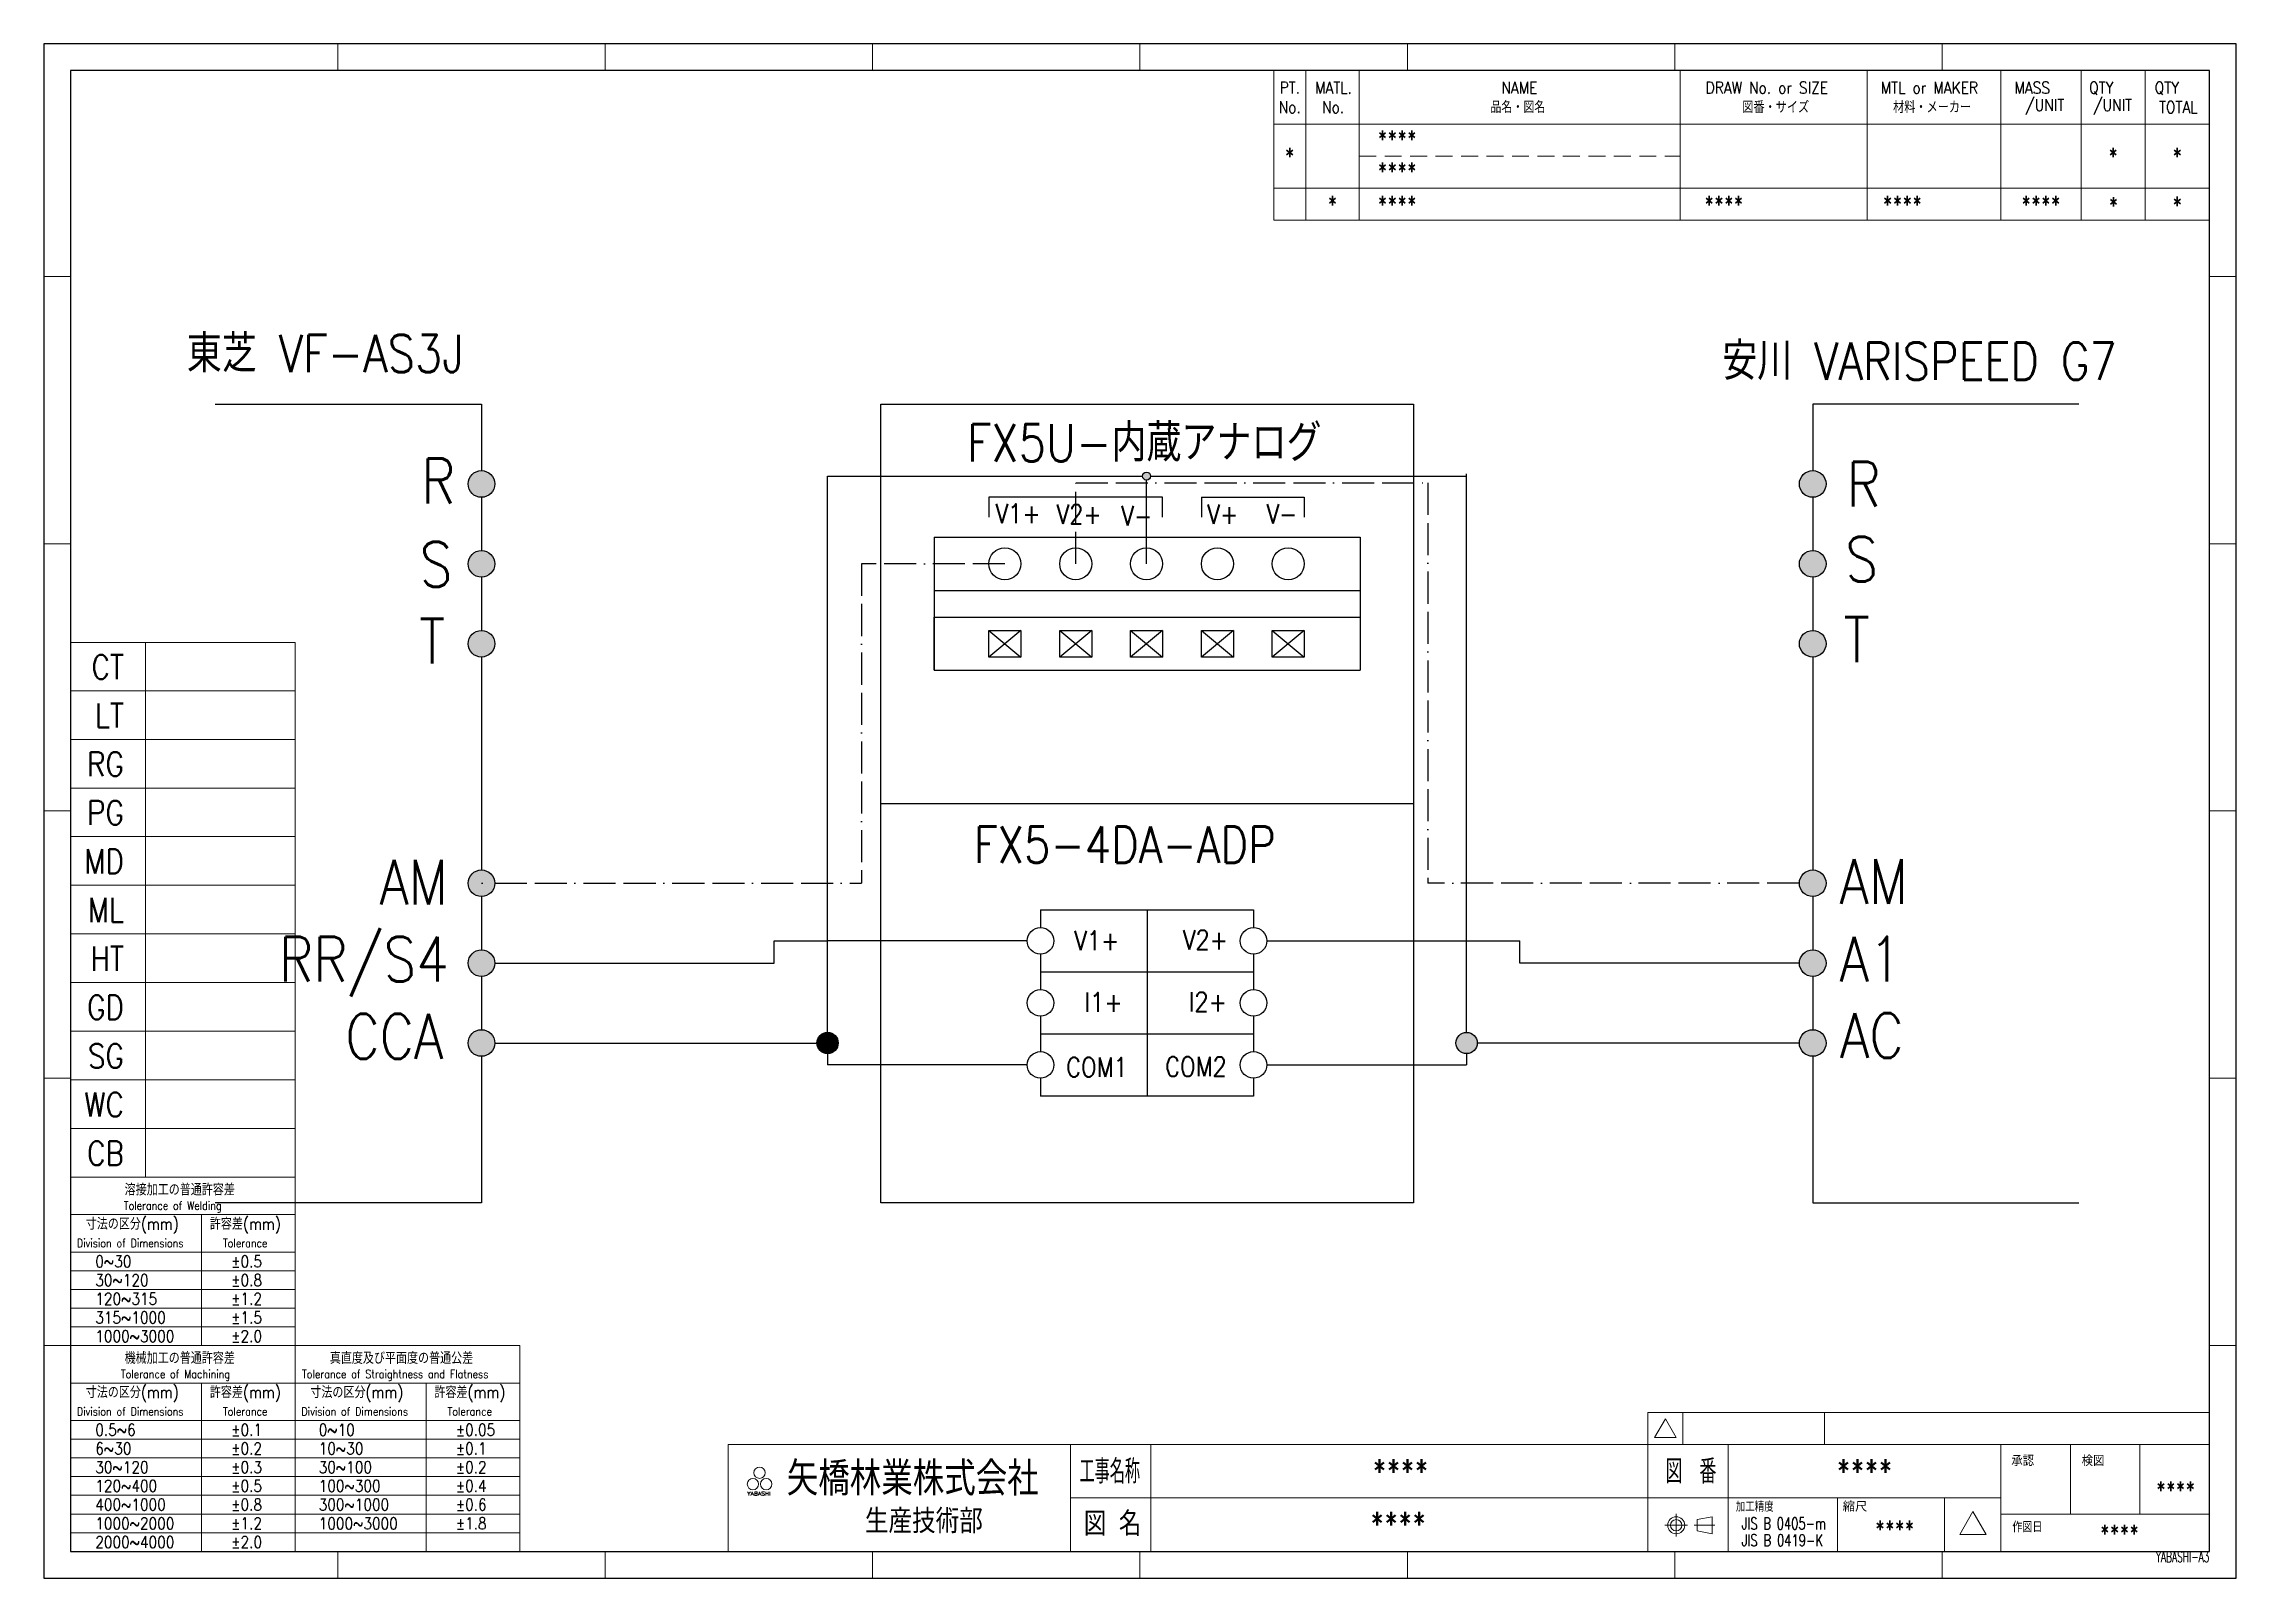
# Paper-space layout 'レイアウト' of a CAD drawing. Header units: millimetres. Extents: x 0 to 410, y 0 to 287.
# The model-space entities are those that its viewports show. They can reach past a viewport. Long polylines and large blocks are cut down to what shows.
import ezdxf
from ezdxf.enums import TextEntityAlignment as Align

# ---------------------------------------------------------------- set-up
doc = ezdxf.new("R2010")
doc.units = ezdxf.units.MM
doc.header["$LTSCALE"] = 0.5
for name, pattern in [('ACAD_ISO11W100', [33, 12, -3, 12, -3, 0, -3]), ('AM_ISO08W050', [18, 12, -1.5, 3, -1.5]), ('HIDDEN', [9.525, 6.35, -3.175])]:
    doc.linetypes.add(name, pattern=pattern)
for name, color, linetype, lineweight in [('Border', 4, 'Continuous', 20), ('CLine', 4, 'AM_ISO08W050', 9), ('List', 1, 'Continuous', 20), ('Text', 2, 'Continuous', 20)]:
    doc.layers.add(name, color=color, linetype=linetype, lineweight=lineweight)
doc.layers.add('VLine', color=5, linetype='Continuous', plot=False)
doc.styles.add('TEXT', font='romans.shx', dxfattribs={"width": 0.85, "bigfont": 'extfont2.shx'})

# ---------------------------------------------------------------- blocks, each defined once
blk = doc.blocks.new('0 枠\u3000BORDER (A3)')
at = {"layer": 'Border'}
for p, q in [((55, 282), (55, 287)), ((105, 282), (105, 287)), ((155, 282), (155, 287)), ((205, 282), (205, 287)), ((255, 282), (255, 287)), ((305, 282), (305, 287)), ((355, 282), (355, 287)), ((0, 243.5), (5, 243.5)), ((405, 243.5), (410, 243.5)), ((0, 193.5), (5, 193.5)), ((405, 193.5), (410, 193.5)), ((0, 143.5), (5, 143.5)), ((405, 143.5), (410, 143.5)), ((0, 93.5), (5, 93.5)), ((405, 93.5), (410, 93.5)), ((0, 43.5), (5, 43.5)), ((405, 43.5), (410, 43.5)), ((55, 0), (55, 5)), ((105, 0), (105, 5)), ((155, 0), (155, 5)), ((205, 0), (205, 5)), ((255, 0), (255, 5)), ((305, 0), (305, 5)), ((355, 0), (355, 5))]:
    blk.add_line(p, q, dxfattribs=at)
blk.add_lwpolyline([(5, 5), (405, 5), (405, 282), (5, 282)], close=True, dxfattribs=at)
at = {"layer": 'VLine'}
blk.add_lwpolyline([(0, 0), (410, 0), (410, 287), (0, 287)], close=True, dxfattribs=at)
at = {"layer": 'Border', "style": 'TEXT', "width": 0.564516}
blk.add_text('YABASHI-A3', height=2, dxfattribs=at).set_placement((395, 3), (405, 3), align=Align.FIT)
blk = doc.blocks.new('0 機械加工の許容差の表')
at = {"layer": 'Text'}
for points in [[(0, 38.5), (0, 31.5), (42, 31.5), (42, 38.5)], [(0, 31.5), (0, 24.5), (24.5, 24.5), (24.5, 31.5)], [(24.5, 31.5), (24.5, 24.5), (42, 24.5), (42, 31.5)], [(0, 24.5), (0, 21), (24.5, 21), (24.5, 24.5)], [(0, 21), (0, 17.5), (24.5, 17.5), (24.5, 21)], [(24.5, 24.5), (24.5, 21), (42, 21), (42, 24.5)], [(24.5, 21), (24.5, 17.5), (42, 17.5), (42, 21)], [(0, 17.5), (0, 14), (24.5, 14), (24.5, 17.5)], [(24.5, 17.5), (24.5, 14), (42, 14), (42, 17.5)], [(0, 14), (0, 10.5), (24.5, 10.5), (24.5, 14)], [(24.5, 14), (24.5, 10.5), (42, 10.5), (42, 14)], [(0, 10.5), (0, 7), (24.5, 7), (24.5, 10.5)], [(24.5, 10.5), (24.5, 7), (42, 7), (42, 10.5)], [(0, 7), (0, 3.5), (24.5, 3.5), (24.5, 7)], [(24.5, 7), (24.5, 3.5), (42, 3.5), (42, 7)], [(0, 3.5), (0, 0), (24.5, 0), (24.5, 3.5)], [(24.5, 3.5), (24.5, 0), (42, 0), (42, 3.5)]]:
    blk.add_lwpolyline(points, close=True, dxfattribs=at)
at = {"layer": 'Text', "attachment_point": 1, "style": 'TEXT'}
for s, width, insert, char_height in [('機械加工の普通許容差', 31.8935, (10.11, 37.28), 2.205), ('Tolerance of Machining', 32.5925, (9.41, 33.95), 1.54), ('寸法の区分(mm)', 34.4332, (2.84, 30.88), 2.205), ('許容差(mm)', 15.9454, (26.05, 30.88), 2.205), ('Division of Dimensions', 40.8212, (1.18, 26.95), 1.54), ('Tolerance', 13.5034, (28.5, 26.95), 1.54), ('0.5~6', 14.9232, (4.63, 23.85), 2.205), ('±0.1', 10.3116, (30.02, 23.85), 2.205), ('30~120', 14.9232, (4.63, 16.85), 2.205), ('6~30', 14.9232, (4.63, 20.35), 2.205), ('±0.2', 10.3116, (30.02, 20.35), 2.205), ('±0.3', 10.3116, (30.02, 16.85), 2.205), ('120~400', 14.9232, (4.63, 13.35), 2.205), ('±0.5', 10.3116, (30.02, 13.35), 2.205), ('400~1000', 14.9232, (4.63, 9.85), 2.205), ('±0.8', 10.3116, (30.02, 9.85), 2.205), ('1000~2000', 14.9232, (4.63, 6.35), 2.205), ('±1.2', 10.3116, (30.02, 6.35), 2.205), ('2000~4000', 14.9232, (4.63, 2.85), 2.205), ('±2.0', 10.3116, (30.02, 2.85), 2.205)]:
    blk.add_mtext_dynamic_manual_height_columns(s, width=width, gutter_width=15.75, heights=[0], dxfattribs=dict(at, insert=insert, char_height=char_height))
blk = doc.blocks.new('0 LIST (TITLE)')
at = {"layer": 'List'}
for p, q in [((-175, 0), (-175, -10)), ((-175, 0), (0, 0)), ((-169, 0), (-169, -10)), ((-159, 0), (-159, -10)), ((-99, 0), (-99, -10)), ((-64, 0), (-64, -10)), ((-39, 0), (-39, -10)), ((-24, 0), (-24, -10)), ((-12, 0), (-12, -10)), ((0, 0), (0, -10)), ((-175, -10), (0, -10))]:
    blk.add_line(p, q, dxfattribs=at)
at = {"layer": 'Text', "char_height": 2.23, "attachment_point": 1, "style": 'TEXT'}
for s, width, insert in [('PT.', 19.5752, (-173.89, -2.09)), ('MATL.', 19.5752, (-167.27, -2.09)), ('NAME', 19.5752, (-132.43, -2.09)), ('DRAW No. or SIZE', 35.9524, (-94.23, -2.09)), ('MTL or MAKER', 24.1986, (-61.47, -2.09)), ('MASS', 24.1986, (-36.47, -2.09)), ('QTY', 12.7341, (-22.5, -2.09)), ('QTY', 12.7341, (-10.24, -2.09))]:
    blk.add_mtext_dynamic_manual_height_columns(s, width=width, gutter_width=15.75, heights=[0], dxfattribs=dict(at, insert=insert))
at = {"layer": 'Text', "attachment_point": 1, "style": 'TEXT'}
for s, insert, char_height, width in [('No.', (-174.06, -5.73), 2.23, 4.0753), ('No.', (-165.95, -5.73), 2.23, 4.0753), ('品名・図名', (-134.47, -5.73), 2.2, 25.8883), ('図番・サイズ', (-87.36, -5.73), 2.23, 25.8883), ('材料・メーカー', (-59.15, -5.73), 2.23, 25.8883), ('/UNIT', (-34.47, -5.33), 2.23, 25.8883), ('/UNIT', (-21.77, -5.33), 2.23, 10.7292), ('TOTAL', (-9.43, -5.73), 2.23, 12.7292)]:
    blk.add_mtext(s, dxfattribs=dict(at, insert=insert, char_height=char_height, width=width))
blk = doc.blocks.new('0 LIST (PT.No)')
at = {"layer": 'List'}
for p, q in [((0, 0), (0, -12)), ((0, 0), (175, 0)), ((6, 0), (6, -12)), ((16, 0), (16, -12)), ((76, 0), (76, -12)), ((111, 0), (111, -12)), ((136, 0), (136, -12)), ((151, 0), (151, -12)), ((163, 0), (163, -12)), ((175, 0), (175, -12)), ((0, -12), (175, -12))]:
    blk.add_line(p, q, dxfattribs=at)
at = {"layer": 'List', "linetype": 'HIDDEN'}
blk.add_line((16, -6), (76, -6), dxfattribs=at)
at = {"layer": 'Text', "style": 'TEXT', "width": 0.85}
for tag, p in [('NAME(JAPANESE)', (19.43, -4.35)), ('NAME(ENGLISH)', (19.43, -10.35)), ('SIZE', (79.07, -7.58)), ('MATERIAL', (113.91, -7.58))]:
    blk.add_attdef(tag, p, '', height=3.15, dxfattribs=at)
for tag, p in [('Q/U', (157, -6)), ('PT.NO', (3, -6)), ('MASS', (143.5, -6)), ('QT', (169, -6))]:
    blk.add_attdef(tag, text='', height=3.15, dxfattribs=at).set_placement(p, align=Align.MIDDLE)
blk = doc.blocks.new('0 LIST (MATL.No)')
at = {"layer": 'List'}
for p, q in [((0, 0), (0, -6)), ((0, 0), (175, 0)), ((6, 0), (6, -6)), ((16, 0), (16, -6)), ((76, 0), (76, -6)), ((111, 0), (111, -6)), ((136, 0), (136, -6)), ((151, 0), (151, -6)), ((163, 0), (163, -6)), ((175, 0), (175, -6)), ((0, -6), (175, -6))]:
    blk.add_line(p, q, dxfattribs=at)
at = {"layer": 'Text', "style": 'TEXT', "width": 0.85}
for tag, p in [('PT.MATL', (11, -3)), ('MASS', (143.5, -3)), ('Q/U', (157.06, -3.23)), ('QT', (169, -3.15))]:
    blk.add_attdef(tag, text='', height=3.15, dxfattribs=at).set_placement(p, align=Align.MIDDLE)
for tag, p in [('NAME', (19.43, -4.58)), ('SIZE', (80.52, -4.58)), ('MATERIAL', (113.91, -4.58))]:
    blk.add_attdef(tag, p, '', height=3.15, dxfattribs=at)
blk = doc.blocks.new('0 加工工程')
at = {"layer": 'Text'}
for p, q in [((0, 100), (42, 100)), ((0, 100), (0, 0)), ((14, 100), (14, 0)), ((42, 100), (42, 0)), ((0, 91), (42, 91)), ((0, 81.9), (42, 81.9)), ((0, 72.8), (42, 72.8)), ((0, 63.7), (42, 63.7)), ((0, 54.6), (42, 54.6)), ((0, 45.5), (42, 45.5)), ((0, 36.4), (42, 36.4)), ((0, 27.3), (42, 27.3)), ((0, 18.2), (42, 18.2)), ((0, 9.1), (42, 9.1)), ((0, 0), (42, 0))]:
    blk.add_line(p, q, dxfattribs=at)
at = {"layer": 'Text', "char_height": 4.5, "attachment_point": 3, "style": 'TEXT'}
for s, heights, insert in [('CT', [4.5], (9.98, 97.68)), ('LT', [0], (9.98, 88.63)), ('RG', [0], (9.98, 79.53)), ('PG', [0], (9.98, 70.43)), ('MD', [0], (9.98, 61.33)), ('ML', [0], (9.98, 52.23)), ('HT', [0], (9.98, 43.13)), ('GD', [0], (9.98, 34.03)), ('SG', [0], (9.98, 24.93)), ('WC', [0], (9.98, 15.83)), ('CB', [0], (9.98, 6.73))]:
    blk.add_mtext_dynamic_manual_height_columns(s, width=9.9798, gutter_width=15.75, heights=heights, dxfattribs=dict(at, insert=insert))
blk = doc.blocks.new('0 LIST (図面変更)')
at = {"layer": 'Border'}
for p, q in [((-105, 6), (-105, 0)), ((-105, 6), (0, 6)), ((-98.5, 0), (-98.5, 6)), ((-72, 6), (-72, 0)), ((0, 6), (0, 0)), ((-105, 0), (0, 0))]:
    blk.add_line(p, q, dxfattribs=at)
at = {"layer": 'Text'}
for p, q in [((-103.75, 1.34), (-101.75, 4.81)), ((-99.75, 1.34), (-101.75, 4.81)), ((-103.75, 1.34), (-99.75, 1.34))]:
    blk.add_line(p, q, dxfattribs=at)
at = {"layer": 'Text', "style": 'TEXT', "width": 0.85}
for tag, p in [('DATE', (-96.5, 3)), ('NOTE', (-70, 3))]:
    blk.add_attdef(tag, text='', height=3.15, dxfattribs=at).set_placement(p, align=Align.MIDDLE_LEFT)
blk.add_attdef('NAME', text='', height=3.15, dxfattribs=at).set_placement((-2, 3), align=Align.MIDDLE_RIGHT)
blk.add_attdef('No.', text='', height=2.2, dxfattribs=at).set_placement((-101.75, 2.71), align=Align.MIDDLE)
blk = doc.blocks.new('0 溶接加工の許容差の表')
at = {"layer": 'Text'}
for points in [[(0, 31.5), (0, 24.5), (42, 24.5), (42, 31.5)], [(0, 24.5), (0, 17.5), (24.5, 17.5), (24.5, 24.5)], [(24.5, 24.5), (24.5, 17.5), (42, 17.5), (42, 24.5)], [(0, 17.5), (0, 14), (24.5, 14), (24.5, 17.5)], [(24.5, 17.5), (24.5, 14), (42, 14), (42, 17.5)], [(0, 14), (0, 10.5), (24.5, 10.5), (24.5, 14)], [(24.5, 14), (24.5, 10.5), (42, 10.5), (42, 14)], [(0, 10.5), (0, 7), (24.5, 7), (24.5, 10.5)], [(24.5, 10.5), (24.5, 7), (42, 7), (42, 10.5)], [(0, 7), (0, 3.5), (24.5, 3.5), (24.5, 7)], [(24.5, 7), (24.5, 3.5), (42, 3.5), (42, 7)], [(0, 3.5), (0, 0), (24.5, 0), (24.5, 3.5)], [(24.5, 3.5), (24.5, 0), (42, 0), (42, 3.5)]]:
    blk.add_lwpolyline(points, close=True, dxfattribs=at)
at = {"layer": 'Text', "attachment_point": 1, "style": 'TEXT'}
for s, width, insert, char_height in [('溶接加工の普通許容差', 31.8935, (10.11, 30.28), 2.205), ('Tolerance of Welding ', 32.0425, (9.96, 26.95), 1.54), ('寸法の区分(mm)', 21.6636, (2.84, 23.88), 2.205), ('許容差(mm)', 15.9454, (26.05, 23.88), 2.205), ('Division of Dimensions', 23.3212, (1.18, 19.95), 1.54), ('0~30', 14.9232, (4.63, 16.85), 2.205), ('Tolerance', 13.5034, (28.5, 19.95), 1.54), ('±0.5', 11.981, (30.02, 16.85), 2.205), ('30~120', 14.9232, (4.63, 13.35), 2.205), ('±0.8', 11.981, (30.02, 13.35), 2.205), ('120~315', 14.9232, (4.63, 9.85), 2.205), ('±1.2', 11.981, (30.02, 9.85), 2.205), ('315~1000', 14.9232, (4.63, 6.35), 2.205), ('±1.5', 11.981, (30.02, 6.35), 2.205), ('1000~3000', 14.9232, (4.63, 2.85), 2.205), ('±2.0', 11.981, (30.02, 2.85), 2.205)]:
    blk.add_mtext_dynamic_manual_height_columns(s, width=width, gutter_width=15.75, heights=[0], dxfattribs=dict(at, insert=insert, char_height=char_height))
blk = doc.blocks.new('0 真直度及び平面度の普通公差の表')
at = {"layer": 'Text'}
for points in [[(0, 38.5), (0, 31.5), (42, 31.5), (42, 38.5)], [(0, 31.5), (0, 24.5), (24.5, 24.5), (24.5, 31.5)], [(24.5, 31.5), (24.5, 24.5), (42, 24.5), (42, 31.5)], [(0, 24.5), (0, 21), (24.5, 21), (24.5, 24.5)], [(0, 21), (0, 17.5), (24.5, 17.5), (24.5, 21)], [(24.5, 24.5), (24.5, 21), (42, 21), (42, 24.5)], [(24.5, 21), (24.5, 17.5), (42, 17.5), (42, 21)], [(0, 17.5), (0, 14), (24.5, 14), (24.5, 17.5)], [(24.5, 17.5), (24.5, 14), (42, 14), (42, 17.5)], [(0, 14), (0, 10.5), (24.5, 10.5), (24.5, 14)], [(24.5, 14), (24.5, 10.5), (42, 10.5), (42, 14)], [(0, 10.5), (0, 7), (24.5, 7), (24.5, 10.5)], [(24.5, 10.5), (24.5, 7), (42, 7), (42, 10.5)], [(0, 7), (0, 3.5), (24.5, 3.5), (24.5, 7)], [(24.5, 7), (24.5, 3.5), (42, 3.5), (42, 7)], [(0, 3.5), (0, 0), (24.5, 0), (24.5, 3.5)], [(24.5, 3.5), (24.5, 0), (42, 0), (42, 3.5)]]:
    blk.add_lwpolyline(points, close=True, dxfattribs=at)
at = {"layer": 'Text', "attachment_point": 1, "style": 'TEXT'}
for s, width, insert, char_height in [('真直度及び平面度の普通公差', 35.5096, (6.49, 37.28), 2.205), ('Tolerance of Straightness and Flatness', 40.7175, (1.28, 33.95), 1.54), ('寸法の区分(mm)', 34.4332, (2.84, 30.88), 2.205), ('許容差(mm)', 15.9454, (26.05, 30.88), 2.205), ('Division of Dimensions', 40.8212, (1.18, 26.95), 1.54), ('Tolerance', 13.5034, (28.5, 26.95), 1.54), ('0~10', 14.9232, (4.41, 23.85), 2.205), ('±0.05', 10.3116, (30.02, 23.85), 2.205), ('30~100', 14.9232, (4.41, 16.85), 2.205), ('10~30', 14.9232, (4.41, 20.35), 2.205), ('±0.1', 10.3116, (30.02, 20.35), 2.205), ('±0.2', 10.3116, (30.02, 16.85), 2.205), ('100~300', 14.9232, (4.41, 13.35), 2.205), ('±0.4', 10.3116, (30.02, 13.35), 2.205), ('300~1000', 14.9232, (4.41, 9.85), 2.205), ('±0.6', 10.3116, (30.02, 9.85), 2.205), ('1000~3000', 14.9232, (4.41, 6.35), 2.205), ('±1.8', 10.3116, (30.02, 6.35), 2.205)]:
    blk.add_mtext_dynamic_manual_height_columns(s, width=width, gutter_width=15.75, heights=[0], dxfattribs=dict(at, insert=insert, char_height=char_height))
blk = doc.blocks.new('0 表題欄')
at = {"layer": 'Border'}
for p, q in [((-212.98, 0), (-212.98, 20)), ((-197.98, 0), (-197.98, 20)), ((-105, 20), (-105, 0)), ((-90, 20), (-90, 0)), ((-39, 0), (-39, 20)), ((-39, 20), (-39, 0)), ((-26, 7), (-26, 20)), ((-13, 7), (-13, 20)), ((-39, 10), (-212.98, 10)), ((-69.57, 10), (-69.57, 0)), ((-49.57, 10), (-49.57, 0)), ((-39, 10), (-39, 0)), ((-39, 7), (0, 7))]:
    blk.add_line(p, q, dxfattribs=at)
blk.add_lwpolyline([(-277, 20), (0, 20), (0, 0), (-277, 0)], close=True, dxfattribs=at)
at = {"layer": 'CLine'}
for p, q in [((-101.84, 4.89), (-97.6, 4.89)), ((-99.72, 7.02), (-99.72, 2.77)), ((-92.49, 4.89), (-96.34, 4.89))]:
    blk.add_line(p, q, dxfattribs=at)
at = {"layer": 'Text', "color": 7}
for p, q in [((-95.81, 5.95), (-93.02, 6.49)), ((-95.81, 5.95), (-95.81, 3.83)), ((-93.02, 6.49), (-93.02, 3.3)), ((-46.7, 3.19), (-44.22, 7.48)), ((-41.75, 3.19), (-44.22, 7.48)), ((-95.81, 3.83), (-93.02, 3.3)), ((-41.75, 3.19), (-46.7, 3.19))]:
    blk.add_line(p, q, dxfattribs=at)
at = {"layer": 'Text', "color": 3}
for centre in [(-272.38, 12.59), (-271.15, 14.73), (-269.91, 12.59)]:
    blk.add_circle(centre, 1.06, dxfattribs=at)
at = {"layer": 'Text', "color": 7}
for radius in [1.59, 1.06]:
    blk.add_circle((-99.72, 4.89), radius, dxfattribs=at)
at = {"layer": 'Text', "color": 7, "style": 'TEXT'}
for s, height, width, p, p2 in [('工事名称', 4.5, 0.554641, (-211.31, 12.71), (-199.99, 12.71)), ('図\u3000番', 4.5, 0.63645, (-101.74, 12.71), (-92.19, 12.71)), ('承認', 2, 0.994453, (-37.04, 15.97), (-32.8, 15.97)), ('検図', 2, 1.026532, (-23.88, 15.97), (-19.64, 15.97)), ('加工精度', 1.768, 0.882353, (-88.57, 7.45), (-81.49, 7.45)), ('縮尺', 1.768, 1.214435, (-68.57, 7.45), (-63.99, 7.45))]:
    blk.add_text(s, height=height, dxfattribs=dict(at, width=width)).set_placement(p, p2, align=Align.FIT)
at = {"layer": 'Text', "color": 3, "style": 'TEXT'}
for s, height, width, p, p2 in [('YABASHI', 0.707, 1.066661, (-273.44, 10.47), (-269.1, 10.47)), ('生産技術部', 4.5, 0.855316, (-251.45, 3.41), (-229.39, 3.41))]:
    blk.add_text(s, height=height, dxfattribs=dict(at, width=width)).set_placement(p, p2, align=Align.FIT)
at = {"layer": 'Text', "style": 'TEXT'}
for s, width, p, p2 in [('JIS B 0405-m', 0.629193, (-87.48, 4.13), (-71.72, 4.13)), ('JIS B 0419-K', 0.629385, (-87.48, 0.98), (-72.25, 0.98))]:
    blk.add_text(s, height=2.2, dxfattribs=dict(at, width=width)).set_placement(p, p2, align=Align.FIT)
at = {"layer": 'Text', "color": 3, "insert": (-266.06, 16.76), "char_height": 6.3, "width": 56.0169, "attachment_point": 1, "style": 'TEXT'}
blk.add_mtext('矢橋林業株式会社', dxfattribs=at)
at = {"layer": 'Text', "color": 7, "insert": (-210.5, 7.42), "char_height": 4.5, "width": 19.8051, "attachment_point": 1, "style": 'TEXT'}
blk.add_mtext('図{\\H0.55556x;\u3000}名', dxfattribs=at)
at = {"layer": 'Text', "color": 7, "insert": (-36.86, 5.58), "char_height": 2, "attachment_point": 1, "style": 'TEXT'}
blk.add_mtext_dynamic_manual_height_columns('作図日', width=29.0825, gutter_width=25, heights=[0], dxfattribs=at)
at = {"layer": 'Text', "style": 'TEXT', "width": 0.85}
for tag, height, p in [('CUSTOMER_NAME', 4.5, (-151.27, 15)), ('DRAWING_NO.', 4.5, (-64.5, 15)), ('APPROVED_NAME', 3.15, (-32.31, 11.52)), ('CHECKED_NAME', 3.15, (-19.31, 11.52)), ('DRAW_NAME', 3.15, (-6.31, 11.52)), ('DRAWING_TITLE', 4.5, (-151.73, 5.17)), ('SCALE', 3.15, (-58.84, 4.19)), ('△NUMBER', 2.5, (-44.22, 4.9)), ('DATE', 3.15, (-16.81, 3.42))]:
    blk.add_attdef(tag, text='', height=height, dxfattribs=at).set_placement(p, align=Align.MIDDLE)
blk = doc.blocks.new('図枠（印刷不可）')
at = {"layer": 'VLine', "color": 1}
for p, q in [((55, 282), (55, 287)), ((105, 282), (105, 287)), ((155, 282), (155, 287)), ((205, 282), (205, 287)), ((255, 282), (255, 287)), ((305, 282), (305, 287)), ((355, 282), (355, 287)), ((0, 243.5), (5, 243.5)), ((405, 243.5), (410, 243.5)), ((0, 193.5), (5, 193.5)), ((405, 193.5), (410, 193.5)), ((0, 143.5), (5, 143.5)), ((405, 143.5), (410, 143.5)), ((0, 93.5), (5, 93.5)), ((405, 93.5), (410, 93.5)), ((0, 43.5), (5, 43.5)), ((405, 43.5), (410, 43.5)), ((55, 0), (55, 5)), ((105, 0), (105, 5)), ((155, 0), (155, 5)), ((205, 0), (205, 5)), ((255, 0), (255, 5)), ((305, 0), (305, 5)), ((355, 0), (355, 5))]:
    blk.add_line(p, q, dxfattribs=at)
blk.add_lwpolyline([(5, 5), (405, 5), (405, 282), (5, 282)], close=True, dxfattribs=at)
at = {"layer": 'VLine', "color": 1, "style": 'TEXT', "width": 0.564516}
blk.add_text('YABASHI-A3', height=2, dxfattribs=at).set_placement((395, 3), (405, 3), align=Align.FIT)

msp = doc.modelspace()

# ---------------------------------------------------------------- hatches: boundary and pattern name
at = {"lineweight": 30}
h = msp.add_hatch(color=256, dxfattribs=at)
h.dxf.hatch_style = 1
h.paths.add_polyline_path([(79.35, 204.67, 1), (84.33, 204.67, 1)])
h.paths.add_polyline_path([(84.33, 189.73, 1), (79.35, 189.73, 1)])
h.paths.add_polyline_path([(84.33, 174.79, 1), (79.35, 174.79, 1)])
h.paths.add_polyline_path([(84.33, 129.98, 1), (79.35, 129.98, 1)])
h.paths.add_polyline_path([(84.33, 115.04, 1), (79.35, 115.04, 1)])
h.paths.add_polyline_path([(84.33, 100.1, 1), (79.35, 100.1, 1)])
h.paths.add_polyline_path([(268.07, 100.1, 1), (264.08, 100.1, 1)])
h.paths.add_polyline_path([(333.3, 100.1, 1), (328.32, 100.1, 1)])
h.paths.add_polyline_path([(328.32, 115.04, 1), (333.3, 115.04, 1)])
h.paths.add_polyline_path([(333.3, 129.98, 1), (328.32, 129.98, 1)])
h.paths.add_polyline_path([(328.32, 174.79, 1), (333.3, 174.79, 1)])
h.paths.add_polyline_path([(328.32, 189.73, 1), (333.3, 189.73, 1)])
h.paths.add_polyline_path([(333.3, 204.67, 1), (328.32, 204.67, 1)])
h.paths.add_polyline_path([(206.97, 206.14, 1), (205.48, 206.14, 1)])
h = msp.add_hatch(color=256, dxfattribs=at)
h.dxf.hatch_style = 1
h.paths.add_polyline_path([(144.58, 100.1, 1), (148.56, 100.1, 1)])

# ---------------------------------------------------------------- linework, layer by layer
for p, q in [((32.04, 219.61), (81.84, 219.61)), ((81.84, 219.61), (81.84, 207.16)), ((81.84, 219.61), (81.84, 214.63)), ((380.6, 219.61), (330.81, 219.61)), ((330.81, 219.61), (330.81, 207.16)), ((81.84, 209.65), (81.84, 207.16)), ((81.84, 202.18), (81.84, 199.69)), ((81.84, 202.18), (81.84, 192.22)), ((216.48, 202.18), (216.48, 198.45)), ((216.48, 202.18), (235.7, 202.18)), ((235.7, 202.18), (235.7, 198.45)), ((330.81, 202.18), (330.81, 192.22)), ((166.49, 194.71), (246.16, 194.71)), ((166.49, 194.71), (166.49, 169.82)), ((246.16, 194.71), (246.16, 169.82)), ((81.84, 187.24), (81.84, 177.28)), ((166.49, 184.75), (246.16, 184.75)), ((330.81, 187.24), (330.81, 177.28)), ((166.49, 174.79), (166.49, 179.77)), ((166.49, 179.77), (246.16, 179.77)), ((166.49, 179.77), (166.49, 177.28)), ((176.74, 177.28), (182.72, 177.28)), ((176.74, 172.3), (176.74, 177.28)), ((176.74, 177.28), (182.72, 172.3)), ((182.72, 177.28), (176.74, 172.3)), ((182.72, 177.28), (182.72, 172.3)), ((189.99, 177.28), (195.97, 177.28)), ((189.99, 172.3), (189.99, 177.28)), ((189.99, 177.28), (195.97, 172.3)), ((195.97, 177.28), (189.99, 172.3)), ((195.97, 177.28), (195.97, 172.3)), ((203.24, 177.28), (209.21, 177.28)), ((203.24, 172.3), (203.24, 177.28)), ((203.24, 177.28), (209.21, 172.3)), ((209.21, 177.28), (203.24, 172.3)), ((209.21, 177.28), (209.21, 172.3)), ((216.48, 177.28), (222.46, 177.28)), ((216.48, 172.3), (216.48, 177.28)), ((216.48, 177.28), (222.46, 172.3)), ((222.46, 177.28), (216.48, 172.3)), ((222.46, 177.28), (222.46, 172.3)), ((229.73, 177.28), (235.7, 177.28)), ((229.73, 172.3), (229.73, 177.28)), ((229.73, 177.28), (235.7, 172.3)), ((235.7, 177.28), (229.73, 172.3)), ((235.7, 177.28), (235.7, 172.3)), ((81.84, 172.3), (81.84, 132.47)), ((166.49, 169.82), (166.49, 174.79)), ((182.72, 172.3), (176.74, 172.3)), ((195.97, 172.3), (189.99, 172.3)), ((209.21, 172.3), (203.24, 172.3)), ((222.46, 172.3), (216.48, 172.3)), ((235.7, 172.3), (229.73, 172.3)), ((330.81, 172.3), (330.81, 132.47)), ((166.49, 169.82), (246.16, 169.82)), ((156.53, 144.92), (256.12, 144.92)), ((81.84, 127.49), (81.84, 117.53)), ((330.81, 127.49), (330.81, 117.53)), ((186.4, 125), (186.4, 121.69)), ((186.4, 125), (226.24, 125)), ((186.4, 125), (186.4, 121.69)), ((206.32, 125), (206.32, 90.15)), ((226.24, 125), (226.24, 121.69)), ((186.4, 116.71), (186.4, 110.09)), ((226.24, 116.71), (226.24, 110.09)), ((81.84, 112.55), (81.84, 102.59)), ((186.4, 113.4), (226.24, 113.4)), ((330.81, 112.55), (330.81, 102.59)), ((186.4, 105.11), (186.4, 98.49)), ((226.24, 105.11), (226.24, 98.49)), ((186.4, 101.8), (226.24, 101.8)), ((81.84, 97.61), (81.84, 70.23)), ((330.81, 97.61), (330.81, 70.23)), ((186.4, 93.51), (186.4, 90.15)), ((226.24, 93.51), (226.24, 90.15)), ((226.24, 90.15), (186.4, 90.15)), ((81.84, 70.23), (32.04, 70.23)), ((330.81, 70.23), (380.6, 70.23))]:
    msp.add_line(p, q)
at = {"color": 114, "lineweight": 30, "true_color": 0x139b48}
for p, q in [((146.57, 102.1), (146.57, 206.14)), ((146.57, 206.14), (205.48, 206.14)), ((206.22, 189.73), (206.22, 205.39)), ((206.97, 206.14), (266.08, 206.14)), ((266.08, 102.1), (266.08, 206.54)), ((84.33, 100.1), (144.58, 100.1)), ((328.32, 100.1), (268.07, 100.1)), ((146.57, 98.11), (146.57, 96)), ((183.92, 96), (146.57, 96)), ((228.73, 96), (266.08, 96)), ((266.08, 98.11), (266.08, 96))]:
    msp.add_line(p, q, dxfattribs=at)
at = {"color": 242, "linetype": 'ACAD_ISO11W100', "lineweight": 30, "true_color": 0xcd2027}
for p, q in [((192.98, 189.73), (192.98, 204.87)), ((192.98, 204.87), (258.84, 204.87)), ((258.84, 204.87), (258.84, 129.98)), ((328.32, 129.98), (258.84, 129.98))]:
    msp.add_line(p, q, dxfattribs=at)
at = {"color": 242, "linetype": 'ACAD_ISO11W100', "true_color": 0xcd2027}
for p, q in [((179.73, 189.73), (152.9, 189.73)), ((152.9, 189.73), (152.9, 129.98)), ((81.84, 129.98), (82.08, 129.98)), ((84.33, 129.98), (152.9, 129.98))]:
    msp.add_line(p, q, dxfattribs=at)
at = {"lineweight": 30}
for p, q in [((136.61, 115.04), (136.61, 119.2)), ((136.61, 119.2), (146.57, 119.2)), ((183.92, 119.2), (146.57, 119.2)), ((228.73, 119.2), (266.08, 119.2)), ((266.08, 119.2), (276.03, 119.2)), ((276.03, 115.04), (276.03, 119.2)), ((84.33, 115.04), (136.61, 115.04)), ((328.32, 115.04), (276.03, 115.04))]:
    msp.add_line(p, q, dxfattribs=at)
msp.add_lwpolyline([(206.32, 219.61), (256.12, 219.61), (256.12, 70.23), (206.32, 70.23), (156.53, 70.23), (156.53, 219.61)], close=True)
msp.add_lwpolyline([(209.21, 198.45), (209.21, 202.18), (204.73, 202.18), (179.73, 202.18), (176.74, 202.18), (176.74, 198.45)])
for centre, radius in [((81.84, 204.67), 2.49), ((330.81, 204.67), 2.49), ((179.73, 189.73), 2.99), ((192.98, 189.73), 2.99), ((206.22, 189.73), 2.99), ((219.47, 189.73), 2.99), ((232.71, 189.73), 2.99), ((81.84, 189.73), 2.49), ((330.81, 189.73), 2.49), ((81.84, 174.79), 2.49), ((330.81, 174.79), 2.49), ((81.84, 129.98), 2.49), ((330.81, 129.98), 2.49), ((186.4, 119.2), 2.49), ((226.24, 119.2), 2.49), ((81.84, 115.04), 2.49), ((330.81, 115.04), 2.49), ((186.4, 107.6), 2.49), ((226.24, 107.6), 2.49), ((81.84, 100.1), 2.49), ((330.81, 100.1), 2.49), ((186.4, 96), 2.49), ((226.24, 96), 2.49)]:
    msp.add_circle(centre, radius)
for centre, radius in [((206.22, 206.14), 0.747), ((146.57, 100.1), 1.99), ((266.08, 100.1), 1.99)]:
    msp.add_circle(centre, radius, dxfattribs=at)

# ---------------------------------------------------------------- block references
msp.add_blockref('図枠（印刷不可）', (0, 0))

# ---------------------------------------------------------------- texts
at = {"attachment_point": 1, "style": 'TEXT'}
for s, width, gutter_width, insert, char_height in [('東芝 VF-AS3J', 62.8333, 35.01, (26.74, 232.56), 7.001), ('安川 VARISPEED G7', 102.0311, 35.01, (313.89, 231.16), 7.0011), ('FX5U-内蔵アナログ', 102.0311, 35.01, (172.63, 215.88), 7.0011), ('R', 16.5362, 41.92, (70.57, 209.42), 8.38), ('R', 16.5362, 41.92, (337.14, 208.81), 8.38), ('V1+', 9.6033, 18.14, (177.95, 200.95), 3.628), ('V2+', 9.0459, 18.14, (189.39, 200.83), 3.628), ('V-', 7.4365, 18.14, (201.49, 200.56), 3.628), ('V+', 6.739, 18.14, (217.56, 200.84), 3.628), ('V-', 6.2755, 18.14, (228.63, 200.88), 3.628), ('S', 16.5362, 41.92, (70.29, 193.83), 8.38), ('S', 16.5362, 41.92, (336.9, 194.78), 8.38), ('T', 16.5362, 41.92, (70.17, 179.44), 8.38), ('T', 16.5362, 41.92, (336.59, 179.74), 8.38), ('FX5-4DA-ADP', 67.1807, 33.84, (173.95, 140.58), 6.7677), ('AM', 16.5362, 41.92, (62.75, 134.38), 8.383), ('AM', 16.5362, 41.92, (335.81, 134.52), 8.383), ('RR/S4', 16.5362, 41.92, (43.99, 119.96), 8.383), ('V1+', 36.0173, 18.14, (192.66, 121.07), 3.628), ('V2+', 9.8242, 18.14, (213.01, 121.22), 3.628), ('A1', 16.5362, 41.92, (335.84, 119.98), 8.383), ('I1+', 8.3345, 18.14, (194.61, 109.56), 3.628), ('I2+', 7.3414, 18.14, (214.13, 109.6), 3.628), ('CCA', 16.5362, 41.92, (56.39, 105.54), 8.383), ('AC', 16.5362, 41.92, (335.92, 105.69), 8.383), ('COM1', 12.9276, 18.14, (191.19, 97.4), 3.628), ('COM2', 12.9404, 18.14, (209.71, 97.51), 3.628)]:
    msp.add_mtext_dynamic_manual_height_columns(s, width=width, gutter_width=gutter_width, heights=[0], dxfattribs=dict(at, insert=insert, char_height=char_height))

psp = doc.layouts.new('レイアウト')

# ---------------------------------------------------------------- block references
psp.add_blockref('0 機械加工の許容差の表', (5.15, 5.17))
psp.add_blockref('0 表題欄', (405.15, 5.17)).add_auto_attribs({'CUSTOMER_NAME': '****', 'DRAWING_TITLE': '****', 'DRAWING_NO.': '****', 'DRAW_NAME': '****', 'SCALE': '****', 'DATE': '****'})
at = {"layer": 'Border'}
psp.add_blockref('0 枠\u3000BORDER (A3)', (0.15, 0.17), dxfattribs=at)
at = {"layer": 'Text'}
for name, p in [('0 LIST (TITLE)', (405.15, 282.17)), ('0 加工工程', (5.15, 75.17)), ('0 溶接加工の許容差の表', (5.15, 43.67)), ('0 真直度及び平面度の普通公差の表', (47.15, 5.17)), ('0 LIST (図面変更)', (405.15, 25.17))]:
    psp.add_blockref(name, p, dxfattribs=at)
for name, p, values in [('0 LIST (PT.No)', (230.15, 272.17), {'PT.NO': '*', 'NAME(JAPANESE)': '****', 'NAME(ENGLISH)': '****', 'Q/U': '*', 'QT': '*'}), ('0 LIST (MATL.No)', (230.15, 260.17), {'PT.MATL': '*', 'NAME': '****', 'SIZE': '****', 'MATERIAL': '****', 'MASS': '****', 'Q/U': '*', 'QT': '*'})]:
    psp.add_blockref(name, p, dxfattribs=at).add_auto_attribs(values)

# ---------------------------------------------------------------- viewports
at = {"layer": 'VLine'}
psp.add_viewport(center=(205.15, 143.67), size=(400, 277), view_center_point=(205, 143.5), view_height=277, dxfattribs=at)

doc.saveas('drawing.dxf')
